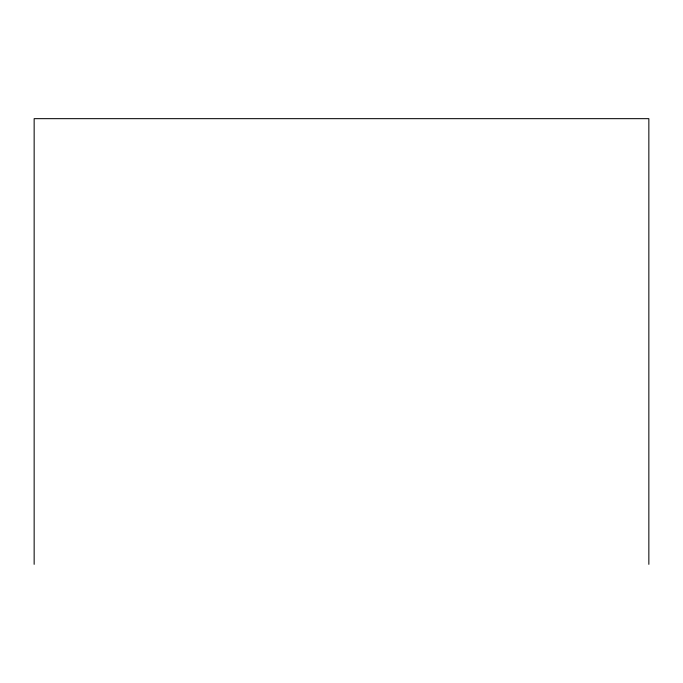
<?xml version="1.0" encoding="UTF-8"?>
<svg xmlns="http://www.w3.org/2000/svg" width="683" height="683" viewBox="0 0 683 683"><rect width="100%" height="100%" fill="white"/><g stroke="black" fill="none" stroke-linecap="round" stroke-linejoin="round"><path stroke-width="1.02" d="M648.85 564.337L648.85 118.663L34.15 118.663L34.15 564.337"/></g></svg>
